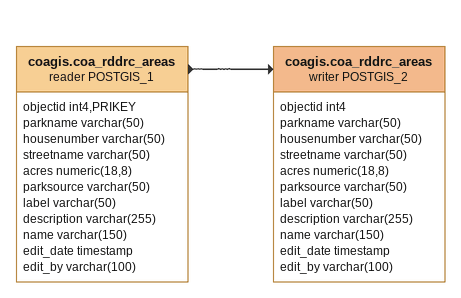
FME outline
coagis.coa_rddrc_areas (reader POSTGIS_1)
    attributes: objectid int4,PRIKEY, parkname varchar(50), housenumber varchar(50), streetname varchar(50), acres numeric(18,8), parksource varchar(50), label varchar(50), description varchar(255), name varchar(150), edit_date timestamp, edit_by varchar(100)
    -> coagis.coa_rddrc_areas (writer POSTGIS_2)
coagis.coa_rddrc_areas (writer POSTGIS_2)
    attributes: objectid int4, parkname varchar(50), housenumber varchar(50), streetname varchar(50), acres numeric(18,8), parksource varchar(50), label varchar(50), description varchar(255), name varchar(150), edit_date timestamp, edit_by varchar(100)
